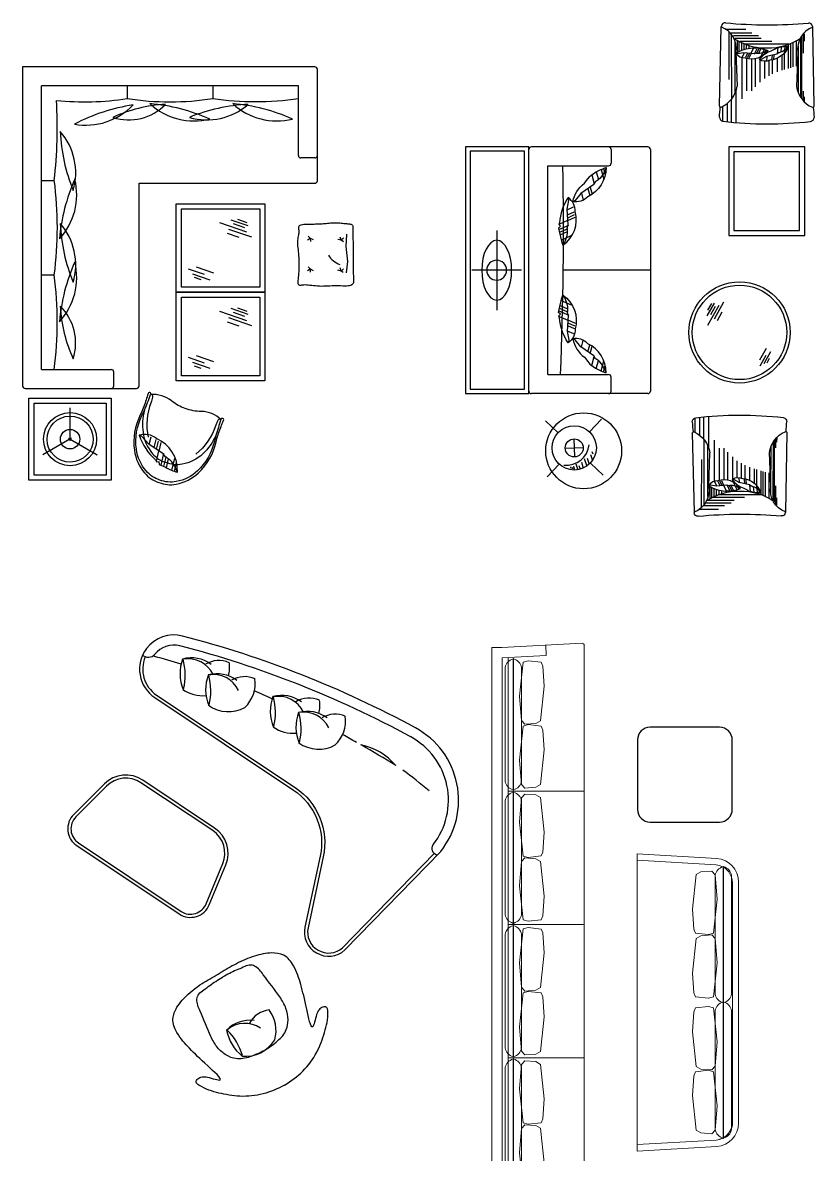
# Model space of a CAD drawing. Header units: millimetres. Extents: x 14385 to 129787, y 107826 to 186798.
# Drawn here: x 31551 to 37808, y 156418 to 165364 of the extents above; entities that cross this region are included whole.
import ezdxf

# ---------------------------------------------------------------- set-up
doc = ezdxf.new("R2010")
doc.units = ezdxf.units.MM
doc.header["$LTSCALE"] = 1000
doc.set_wipeout_variables(frame=1)
doc.linetypes.add('CENTER2', pattern=[28.575, 19.05, -3.175, 3.175, -3.175])
doc.layers.add('FF-FURN', color=51, linetype='Continuous')

# ---------------------------------------------------------------- blocks, each defined once
blk = doc.blocks.new('TAB-650x650')
at = {"color": 59, "linetype": 'ByBlock'}
for p, q in [((337.1, 318), (110.4, 448.9)), ((312.9, 318), (539.6, 448.9)), ((325, 339), (325, 77.2))]:
    blk.add_line(p, q, dxfattribs=at)
at = {"color": 0, "linetype": 'ByBlock'}
for p, q in [((150.1, 426), (113.2, 447.3)), ((499.9, 426), (536.8, 447.3)), ((325, 123), (325, 80.4))]:
    blk.add_line(p, q, dxfattribs=at)
blk.add_lwpolyline([(0, 0), (0, 650), (650, 650), (650, 0)], close=True)
at = {"color": 59, "linetype": 'ByBlock'}
blk.add_lwpolyline([(40, 40), (40, 610), (610, 610), (610, 40)], close=True, dxfattribs=at)
at = {"color": 53, "linetype": 'ByBlock'}
blk.add_ellipse((325, 325), major_axis=(-0.1, 210), ratio=1, start_param=4.711821, end_param=10.995006, dxfattribs=at)
at = {"color": 59, "linetype": 'ByBlock'}
blk.add_ellipse((325, 325), major_axis=(-2.3, 182), ratio=1, start_param=4.699778494000527, end_param=10.98296380118011, dxfattribs=at)
at = {"color": 55, "linetype": 'ByBlock'}
blk.add_ellipse((325, 325), major_axis=(-0.7, 77), ratio=1, start_param=4.702845, end_param=10.98603, dxfattribs=at)
blk = doc.blocks.new('TABLE2')
at = {"layer": 'FF-FURN', "color": 59, "linetype": 'Continuous'}
for p, q in [((-120.5, 101.4), (-58.2, 282.6)), ((-197.5, 173), (-172.2, 246.5)), ((-194.3, 118), (-147.5, 254.2)), ((-171.7, 29.7), (-98.3, 243)), ((-163.5, 136.5), (-132.2, 227.4)), ((-87.7, 90.8), (-56.4, 181.6)), ((179.6, -155.5), (227, -17.7)), ((232.6, -184.3), (280.3, -45.7)), ((193.1, -216.6), (236.2, -91.5)), ((260.6, -170.6), (278.7, -118))]:
    blk.add_line(p, q, dxfattribs=at)
at = {"layer": 'FF-FURN'}
blk.add_lwpolyline([(-320.4, 388.4), (379.6, 388.4), (379.6, -311.6), (-320.4, -311.6)], close=True, dxfattribs=at)
at = {"layer": 'FF-FURN', "color": 59, "linetype": 'Continuous'}
blk.add_lwpolyline([(-280.4, 348.4), (339.6, 348.4), (339.6, -271.6), (-280.4, -271.6)], close=True, dxfattribs=at)
blk = doc.blocks.new('CHAIR-650X650')
blk.add_wipeout([(-293, -12.6), (-293, -15.5), (-293.6, -18.9), (-294.6, -21), (-298.5, -24.7), (-300.4, -25.5), (-304.6, -26), (-307.3, -25.4), (-307.3, -25.4), (-310.8, -23.4), (-313, -20.7), (-314.1, -18.1), (-314.1, -18.1), (-314.4, -13.8), (-313.7, -6.6), (-313.1, 7.9), (-312.4, 22.6), (-312.1, 41.4), (-311.9, 57), (-311.4, 68.5), (-311.1, 85.1), (-312.1, 125.7), (-314.3, 153.3), (-318.1, 190.3), (-319.3, 216.9), (-319, 242.5), (-317.7, 263.9), (-315.7, 284.3), (-313.7, 298.2), (-308.9, 324.6), (-303, 349), (-295.8, 373.3), (-287.2, 397.7), (-274.4, 427.8), (-265.9, 445), (-252.9, 468.1), (-241, 486.1), (-224.9, 507.2), (-202.9, 531.5), (-191.2, 542.6), (-161, 567.3), (-130.3, 587.3), (-111.8, 597), (-85.7, 607.4), (-63.1, 613.9), (-37, 618.4), (-12.3, 620.1), (16.8, 620.2), (44.3, 618.1), (62.3, 615), (85.4, 609), (109.7, 600), (135, 587.3), (158.9, 572.1), (178.4, 557.6), (201, 537.9), (219, 519.4), (234.4, 501.3), (243.4, 489.3), (252.5, 476.1), (263.9, 457.4), (277.2, 431.8), (285.7, 412.9), (298.2, 380.4), (308.4, 346.3), (313.2, 326.5), (317.4, 304.7), (320.4, 284.2), (322.7, 260.3), (323.8, 240.5), (323.9, 213.2), (323.4, 199.7), (321.1, 172.5), (317.2, 132.7), (316.1, 109.3), (315.8, 88.9), (316.1, 68.2), (316.5, 58.8), (316.8, 30.8), (318.3, -5.2), (319.1, -13.8), (318.9, -17.5), (317.3, -21.4), (314.8, -24), (311.4, -25.6), (308.6, -26.1), (304.8, -25.4), (302.7, -24.4), (300.1, -22.1), (298.6, -19.6), (297.7, -15.5), (297.7, -12.5), (291.4, -15.3), (282.4, -18.9), (273.8, -21.9), (263.8, -24.9), (254.8, -27.3), (245.1, -29.3), (234.1, -31.1), (222.1, -32.5), (214.3, -33), (206.1, -33.3), (196.9, -33.2), (182, -32.4), (169.8, -30.9), (154.6, -28.2), (138.7, -24.1), (127.8, -20.6), (117.8, -17.3), (109.3, -14.8), (100.4, -12.3), (86.3, -8.9), (68.3, -5.4), (53.4, -3.1), (35.4, -1.2), (21.2, -0.4), (2.3, 0), (-9.2, -0.1), (-21.3, -0.7), (-33.4, -1.6), (-42.1, -2.6), (-53.8, -4.2), (-61.6, -5.5), (-78.2, -8.9), (-90.8, -12.1), (-96.8, -13.8), (-107.7, -17.1), (-117.7, -20.5), (-125.8, -23.2), (-134, -25.5), (-139.8, -26.9), (-153.8, -29.8), (-164.6, -31.4), (-171.7, -32.2), (-182.2, -33), (-193.4, -33.3), (-201.6, -33.2), (-213.3, -32.6), (-223.7, -31.6), (-230.9, -30.7), (-248.5, -27.4), (-263.8, -23.4), (-276.2, -19.3), (-281, -17.6), (-285.5, -15.8), (-288.6, -14.5), (-291.7, -13.2)])
at = {"color": 0, "linetype": 'Continuous'}
blk.add_lwpolyline([(297.7, -12.5, -0.192758), (129.3, -21.1, 0.085902), (2.3, 0, 0.08954), (-119.3, -21.1, -0.18606), (-293, -12.6, -0.000264), (-293, -15.5, -1.061979), (-314.4, -13.8, 0.041491), (-313.6, 0.8, 0.024434), (-312.2, 51.8, 0.045583), (-315.8, 166.7, -0.150789), (-265.9, 445, -0.143435), (-130.3, 587.3, -0.142303), (2.3, 620, -0.142303), (135, 587.3, -0.143435), (270.6, 445, -0.150789), (320.5, 166.7, 0.045583), (316.9, 51.8, 0.024434), (318.3, 0.8, 0.041491), (319.1, -13.8, -1.061979), (297.7, -15.5)], format="xyb", close=True, dxfattribs=at)
at = {"color": 55, "linetype": 'Continuous'}
for points in [[(2.3, 599.3, 0.142303), (-124.2, 568.1, 0.143435), (-253.6, 432.3, 0.150789), (-301.2, 166.7, -0.019162), (-297.4, 120.7, -0.012092), (-293, -12.6, -1.061979)], [(297.7, -12.5, -0.012078), (302.1, 120.7, -0.019162), (305.9, 166.7, 0.150789), (258.3, 432.3, 0.143435), (128.9, 568.1, 0.142303), (2.3, 599.3, 2.98005)], [(-297.4, 120.7, -0.098813), (-248.9, 289.6, -0.143435), (-121.9, 422.8, -0.142303), (2.3, 453.4, -2.98005)], [(302.1, 120.7, 0.098813), (253.5, 289.6, 0.143435), (126.6, 422.8, 0.142303), (2.3, 453.4, 2.98005)]]:
    blk.add_lwpolyline(points, format="xyb", dxfattribs=at)
at = {"color": 53}
blk.add_lwpolyline([(-84.3, 461.5), (-70, 471.3), (-53.1, 464.2), (-42.5, 485.3), (11.7, 489.3, -0.055778), (112.4, 495.3, -0.322884), (-133, 300.3, -0.26527), (-269, 320.8, -0.13021)], format="xyb", close=True, dxfattribs=at)
at = {"color": 59}
for points in [[(112.4, 495.3, -0.169686), (-8.9, 412.3), (-17.7, 412.4), (-41.3, 394.7), (-176, 361), (-246, 322.3), (-269, 320.8)], [(-283.1, -16.8, 0.173618), (-272.4, 3.2, 0.0594), (-269, 43.9, -0.149572), (-197.4, 311.7, 1.755029)], [(287.8, -16.8, -0.173618), (277.1, 3.2, -0.0594), (273.7, 43.9, 0.149572), (202, 311.7, -1.755029)]]:
    blk.add_lwpolyline(points, format="xyb", dxfattribs=at)
for points in [[(-73.8, 467.1), (-82.2, 384.4)], [(-28, 486.4), (-37.7, 392)], [(-4.7, 488.1), (-12.5, 412.3)], [(18.7, 490.4), (11.3, 418.8)], [(65.5, 495.3), (55.6, 399.3)], [(88.7, 495.9), (81.5, 425.6)], [(-171.3, 362.2), (-177.6, 301.3)], [(-126.4, 373.4), (-133, 308.9)], [(-102.7, 379.3), (-109.4, 313.8)], [(-78.9, 385.3), (-86, 316.5)]]:
    blk.add_lwpolyline(points, dxfattribs=at)
blk = doc.blocks.new('22')
for p, q in [((-920, 920), (-920, -1602.2)), ((1388.8, 920), (-920, 920)), ((1408.8, 20), (1408.8, 900)), ((0, -1602.2), (0, 0)), ((0, 0), (1388.8, 0)), ((-900, -1622.2), (-20, -1622.2))]:
    blk.add_line(p, q)
at = {"color": 55}
for p, q in [((-770, -1472.2), (-770, 770)), ((1258.8, 770), (-770, 770)), ((-93.7, 770), (-93.7, 670)), ((582.5, 770), (582.5, 670)), ((1258.8, 220), (1258.8, 770)), ((1388.8, 200), (1278.8, 200)), ((-770, 22.6), (-670, 22.6)), ((-770, -724.8), (-670, -724.8)), ((-770, -1472.2), (-220, -1472.2)), ((-200, -1602.2), (-200, -1492.2))]:
    blk.add_line(p, q, dxfattribs=at)
at = {"color": 59}
for points in [[(558.4, 507.5, 0.083637), (86, 629.1, 0.251952)], [(1212.7, 507.5, 0.083637), (740.3, 629.1, 0.251952)], [(-46.7, 619.1, 0.083637), (-510.3, 467.4, 0.251952)], [(208.5, 623.2, 0.095562), (-206, 521, 0.287875)], [(862.8, 623.2, 0.085778), (398.3, 521, 0.258401)], [(-623.2, 408.3, 0.085778), (-521, -56.2, 0.258401)], [(-507.5, 31.8, 0.083637), (-629.1, -440.6, 0.251952)], [(-623.2, -318.1, 0.085778), (-521, -782.7, 0.258401)], [(-507.5, -622.5, 0.083637), (-629.1, -1094.9, 0.251952)], [(-623.2, -972.4, 0.095562), (-521, -1387, 0.287875)]]:
    blk.add_lwpolyline(points, format="xyb", close=True, dxfattribs=at)
for centre, start, end in [((1388.8, 900), 0, 90), ((1388.8, 20), 269.9998, 0), ((-900, -1602.2), 180, 270), ((-20, -1602.2), 270, 0)]:
    blk.add_arc(centre, 20, start, end)
at = {"color": 55}
for centre, radius, start, end in [((-4236.9, 437.7), 3591, 353.36186, 3.4645), ((-431.9, 2811.8), 2168.4, 264.16034, 278.97124), ((244.4, 2811.8), 2168.4, 261.02876, 278.97124), ((920.7, 2992.3), 2346.8, 261.71587, 278.28413), ((1278.8, 220), 20, 180, 270), ((1388.8, 220), 20, 270, 0), ((-3551.9, -351.1), 2906.1, 352.61178, 7.38822), ((-3567.3, -1098.5), 2921.3, 352.65051, 7.34949), ((-220, -1492.2), 20, 0, 90), ((-220, -1602.2), 20, 270, 0)]:
    blk.add_arc(centre, radius, start, end, dxfattribs=at)
blk = doc.blocks.new('Stool-500x450')
at = {"layer": 'FF-FURN'}
blk.add_lwpolyline([(-399.7, 2.7), (-385.6, 2.8), (-370.2, 3.2), (-353.9, 3.8), (-336.8, 4.5), (-319.2, 5.2), (-301.3, 5.8), (-283.4, 6.3), (-265.6, 6.5), (-248.2, 6.5), (-231.2, 6.3), (-214.7, 5.9), (-198.6, 5.4), (-183.1, 4.9), (-168.1, 4.5), (-153.6, 4.2), (-139.8, 4.1), (-126.6, 4.2), (-113.9, 4.5), (-101.8, 5), (-90.2, 5.7), (-79.1, 6.3), (-68.4, 7), (-58.2, 7.7), (-48.3, 8.3), (-38.7, 8.7), (-29.6, 8.7), (-21.1, 8.1), (-13.2, 6.6), (-6.1, 4), (0, 0), (5.1, -5.7), (9, -13.2), (11.7, -22.8), (13.3, -34.3), (14.1, -47.4), (14.3, -61.9), (14, -77.4), (13.5, -93.7), (13.1, -110.5), (12.9, -127.6), (13.1, -144.7), (13.6, -161.8), (14.4, -178.7), (15.1, -195.6), (15.8, -212.4), (16.3, -229), (16.4, -245.3), (16, -261.5), (15.1, -277.4), (13.7, -292.9), (12, -308), (10.2, -322.5), (8.5, -336.4), (7.1, -349.6), (6.1, -362), (5.7, -373.5), (6.1, -384), (6.9, -393.4), (7.8, -401.9), (8.5, -409.3), (8.6, -415.5), (7.9, -420.7), (5.9, -424.7), (2.3, -427.5), (-3.1, -429.2), (-10.3, -429.8), (-19.2, -429.7), (-29.7, -428.9), (-41.6, -427.6), (-54.9, -426.1), (-69.4, -424.6), (-85.1, -423.2), (-101.7, -422.1), (-119.1, -421.3), (-137.1, -420.8), (-155.4, -420.6), (-173.8, -420.8), (-192, -421.3), (-209.8, -422.1), (-227.1, -423.2), (-243.5, -424.6), (-259.1, -426.2), (-273.9, -427.9), (-288, -429.5), (-301.4, -430.9), (-314.2, -431.9), (-326.5, -432.5), (-338.2, -432.4), (-349.4, -431.7), (-360.1, -430.4), (-370.4, -428.8), (-380.2, -427), (-389.7, -425.3), (-398.9, -423.8), (-407.7, -422.8), (-416.2, -422.4), (-424.4, -422.8), (-432.3, -423.5), (-439.7, -424.3), (-446.6, -424.7), (-452.9, -424.2), (-458.5, -422.4), (-463.4, -419), (-467.4, -413.5), (-470.5, -405.6), (-472.8, -395.7), (-474.4, -384), (-475.4, -371.2), (-476, -357.6), (-476.3, -343.6), (-476.4, -329.8), (-476.4, -316.4), (-476.4, -303.9), (-476.5, -292.1), (-476.6, -281), (-476.9, -270.4), (-477.3, -260), (-477.8, -249.8), (-478.4, -239.6), (-479.3, -229.3), (-480.3, -218.6), (-481.4, -207.6), (-482.5, -196.4), (-483.6, -185), (-484.6, -173.3), (-485.4, -161.5), (-486, -149.6), (-486.2, -137.5), (-486, -125.4), (-485.4, -113.4), (-484.7, -101.4), (-483.7, -89.8), (-482.6, -78.5), (-481.5, -67.6), (-480.4, -57.3), (-479.5, -47.7), (-478.8, -38.9), (-478.1, -30.8), (-477.3, -23.6), (-476.3, -17.2), (-474.9, -11.6), (-472.9, -6.9), (-470.3, -3.1), (-466.9, -0.3), (-462.5, 1.7), (-457.1, 2.9), (-450.6, 3.5), (-442.9, 3.6), (-434, 3.4), (-423.9, 3.1), (-412.5, 2.8)], close=True, dxfattribs=at)
at = {"layer": 'FF-FURN', "color": 59, "linetype": 'Continuous'}
for points in [[(-89.9, -46.5), (-179.7, -35.9), (-298.9, -51.1), (-395.6, -44)], [(-335.2, -72), (-348.1, -89.3), (-373.4, -96.4), (-373.4, -96.4)], [(-365.3, -71.4), (-348.1, -89.3), (-355, -115.6)], [(-91.8, -72.7), (-104.7, -90), (-130, -97.1), (-130, -97.1)], [(-121.9, -72.1), (-104.7, -90), (-111.5, -116.3)], [(-380.9, -349.5), (-364.8, -335.1), (-338.7, -333.2), (-338.7, -333.2)], [(-351.5, -356.1), (-364.8, -335.1), (-352.9, -310.7)], [(-137.5, -350.2), (-121.4, -335.8), (-95.2, -333.9), (-95.2, -333.9)], [(-108.1, -356.8), (-121.4, -335.8), (-109.4, -311.4)]]:
    blk.add_lwpolyline(points, dxfattribs=at)
blk.add_arc((-323, -40.8), 176.1, 301.6872, 340.53745, dxfattribs=at)
blk = doc.blocks.new('A$C290C591A')
for p, q in [((-960, -955), (-960, 955)), ((-20, 975), (-940, 975)), ((-310, 955), (-310, 845)), ((0, 955), (0, -955)), ((-810, -825), (-810, 825)), ((-810, 825), (-330, 825)), ((-810, -825), (-330, -825)), ((-310, -955), (-310, -845)), ((-20, -975), (-940, -975))]:
    blk.add_line(p, q)
at = {"color": 8}
blk.add_line((0, 0), (-689, 0), dxfattribs=at)
at = {"color": 1}
for points in [[(-521.6, 687.4), (-493.5, 722.8), (-479.1, 741.7), (-470.5, 748.4), (-433, 774.2, -0.055778), (-350.4, 812, -0.294862), (-495.3, 581.2, -0.259041), (-613.9, 541.7, -0.181271)], [(-718.3, 375.7), (-722.6, 360.7), (-711.7, 348.3), (-726.7, 333.3), (-714.7, 285.8, 0.055778), (-691.2, 198.2, 0.322884), (-594.6, 463.2, 0.26527), (-650.8, 573.5, 0.13021)], [(-718.3, -375.7), (-722.6, -360.7), (-711.7, -348.3), (-726.7, -333.3), (-714.7, -285.8, -0.055778), (-691.2, -198.2, -0.322884), (-594.6, -463.2, -0.26527), (-650.8, -573.5, -0.13021)], [(-521.6, -687.4), (-493.5, -722.8), (-479.1, -741.7), (-470.5, -748.4), (-433, -774.2, 0.055778), (-350.4, -812, 0.294862), (-495.3, -581.2, 0.259041), (-613.9, -541.7, 0.181271)]]:
    blk.add_lwpolyline(points, format="xyb", close=True, dxfattribs=at)
for centre, start, end in [((-940, 955), 90, 180), ((-330, 955), 0, 90), ((-20, 955), 0, 90), ((-330, 845), 270, 0), ((-330, -845), 0, 90), ((-940, -955), 180, 270), ((-330, -955), 270, 0), ((-20, -955), 270, 0)]:
    blk.add_arc(centre, 20, start, end)
at = {"color": 8}
blk.add_arc((-27848.2, 303.3), 27161.6, 357.61915, 1.10047, dxfattribs=at)
at = {"layer": 'FF-FURN', "color": 250}
for points in [[(-350.4, 812, -0.169686), (-425.2, 702.9), (-432.7, 700.1), (-446.7, 677.6), (-548.8, 605.6), (-595, 550.4), (-613.9, 541.7)], [(-691.2, 198.2, 0.169686), (-654.8, 325.3), (-657.4, 332.9), (-649, 358), (-658.6, 482.6), (-645.5, 553.4), (-650.8, 573.5)], [(-691.2, -198.2, -0.169686), (-654.8, -325.3), (-657.4, -332.9), (-649, -358), (-658.6, -482.6), (-645.5, -553.4), (-650.8, -573.5)], [(-350.4, -812, 0.169686), (-425.2, -702.9), (-432.7, -700.1), (-446.7, -677.6), (-548.8, -605.6), (-595, -550.4), (-613.9, -541.7)]]:
    blk.add_lwpolyline(points, format="xyb", dxfattribs=at)
for points in [[(-463.8, 753), (-444.2, 681.6)], [(-427.5, 777.5), (-410.8, 716.3)], [(-389.8, 796.7), (-367.9, 716.7)], [(-370.5, 804.8), (-356.5, 753.6)], [(-493.3, 644.8), (-478.3, 590)], [(-475.3, 657.5), (-459.9, 601.4)], [(-545.3, 608.1), (-530.8, 555)], [(-658.3, 478.3), (-608.1, 500.9)], [(-655.1, 436.8), (-601.9, 460.8)], [(-720.1, 365.1), (-651.9, 395.9)], [(-653.4, 414.8), (-599.4, 439.2)], [(-651.7, 392.9), (-595, 418.4)], [(-723.5, 320.6), (-645.7, 355.7)], [(-718.4, 300.2), (-655.9, 328.4)], [(-713.7, 279.6), (-654.6, 306.2)], [(-704.5, 238.2), (-625.4, 274)], [(-704.5, -238.2), (-625.4, -274)], [(-723.5, -320.6), (-645.7, -355.7)], [(-718.4, -300.2), (-655.9, -328.4)], [(-713.7, -279.6), (-654.6, -306.2)], [(-720.1, -365.1), (-651.9, -395.9)], [(-655.1, -436.8), (-601.9, -460.8)], [(-653.4, -414.8), (-599.4, -439.2)], [(-651.7, -392.9), (-595, -418.4)], [(-658.3, -478.3), (-608.1, -500.9)], [(-545.3, -608.1), (-530.8, -555)], [(-493.3, -644.8), (-478.3, -590)], [(-475.3, -657.5), (-459.9, -601.4)], [(-463.8, -753), (-444.2, -681.6)], [(-427.5, -777.5), (-410.8, -716.3)], [(-389.8, -796.7), (-367.9, -716.7)], [(-370.5, -804.8), (-356.5, -753.7)]]:
    blk.add_lwpolyline(points, dxfattribs=at)
blk = doc.blocks.new('Sofa-750x800')
blk.add_wipeout([(-327.6, 15.2), (-186.5, 4.9), (0, 0), (98.1, 1.4), (238.1, 8), (309.5, 13.6), (327.6, 15.2), (338.1, 14.3), (349.3, 8.5), (355.2, 2.1), (358.2, -3.7), (360.1, -11.5), (361.3, -36.5), (362.3, -84.5), (363.3, -132.3), (364.6, -192.1), (366.1, -267.4), (368, -356.6), (370.5, -474.6), (374, -641.1), (373.6, -644.6), (371.1, -648.9), (367.5, -651.1), (374.1, -730.2), (373.5, -735.3), (369.2, -746.2), (364, -752.9), (357.3, -758.1), (352.7, -760.4), (347.4, -762.2), (343.8, -762.7), (300.5, -767.5), (236.8, -773.3), (155.6, -778.7), (88.7, -781.4), (16.7, -782.7), (-73.3, -781.9), (-151, -778.9), (-237, -773.3), (-297, -767.8), (-335.4, -763.7), (-346, -762.5), (-353.4, -760.2), (-359.1, -757), (-365.6, -751.2), (-369.8, -745.2), (-372.3, -739.4), (-374.1, -730.2), (-371.6, -701.7), (-367.5, -651.1), (-369.8, -650), (-372.1, -647.7), (-374, -642.5), (-373.9, -638.5), (-370.5, -474.9), (-367.4, -329.1), (-364.9, -205.6), (-362.5, -92.2), (-361.2, -32.3), (-360.9, -17.2), (-360.1, -11.5), (-358.7, -5), (-356, 0.8), (-351.5, 6.6), (-346.1, 10.8), (-340.1, 13.7), (-335.3, 14.9), (-331.1, 15.3)])
for p, q in [((-374, -641.1), (-360.9, -17.2)), ((374, -641.1), (360.9, -17.2))]:
    blk.add_line(p, q)
at = {"color": 250}
blk.add_line((-245, -217.2), (-235.6, -485.5), dxfattribs=at)
at = {"color": 53}
blk.add_line((245, -217.2), (235.6, -485.5), dxfattribs=at)
at = {"color": 250}
for points in [[(-168, -36), (-319.9, -36.6)], [(-301.2, -54), (-299.9, -431.6)], [(-120.6, -65.2), (-288.3, -65.8)], [(-282, -74.8), (-279.9, -589.6)], [(-67.6, -86.3), (-263.5, -87)], [(285.5, -80.5), (286, -222.2)], [(293.6, -70.9), (293.8, -128.2)], [(-45, -108.1), (-253.6, -108.9)], [(-234.9, -123.7), (-234.6, -219.7)], [(-221.4, -131.1), (-221.1, -212.3)], [(38.3, -130.7), (-211.3, -131.6)], [(-202.2, -140.6), (-202, -203.5)], [(-183, -148.9), (-182.8, -196.3)], [(173.4, -152.7), (-170.1, -153.9)], [(-163.8, -156.2), (-163.7, -190.7)], [(-142, -163.2), (-141.9, -186.2)], [(113.3, -172.9), (109, -214.9)], [(141.4, -170), (135.8, -225)], [(155.3, -169.6), (151.7, -204.8)], [(168.3, -154.6), (169, -343.3)], [(184.9, -148.2), (185.5, -337.9)], [(204, -139.7), (204.7, -332.3)], [(231.7, -125.6), (232.4, -325.4)], [(247, -167.4), (248.5, -535.3)], [(265, -112.6), (266.9, -571.4)], [(273.4, -97.7), (275.4, -583.7)], [(-198.9, -260.9), (-197.5, -584.5)], [(-181.2, -221.9), (-196.8, -255.1)], [(-153.6, -224.5), (-170.1, -259.7)], [(-160.5, -267.5), (-159.4, -523.1)], [(-138.9, -225.8), (-155.7, -261.6)], [(-124.3, -227.2), (-141.9, -264.7)], [(-105.2, -181.9), (-126.3, -227)], [(-75.4, -180), (-99.6, -231.5)], [(-93.3, -267.9), (-92.5, -490.7)], [(-61.9, -183.7), (-81.3, -225)], [(-48.2, -187), (-66.5, -226.1)], [(-55, -254.8), (-54.9, -268.3)], [(-20.7, -193.5), (-45.3, -245.9)], [(-7.5, -197.7), (-25.5, -236.1)], [(-0.7, -249.9), (-4.4, -286.4)], [(40.5, -239.6), (36.7, -277.3)], [(54.8, -236), (50.8, -274.6)], [(84.9, -179.4), (79.9, -228.5)], [(81.1, -264.4), (81.4, -370.2)], [(116.7, -240.8), (117.2, -357.6)], [(135.9, -225), (136.3, -352.1)], [(-122.1, -271.2), (-121.2, -523.1)], [(-54.9, -277.2), (-54.2, -453.1)], [(-19.1, -287.4), (-18.6, -422.8)], [(13.9, -282.8), (14.3, -402.2)], [(42.7, -276.3), (43.1, -387)], [(-244.2, -523.6), (-243.3, -774.4)], [(287.1, -523.6), (287.6, -598.6)], [(-312.9, -622.5), (-312.4, -766.8)], [(-282.3, -592.5), (-281.7, -770.4)], [(295.5, -567.5), (295.7, -607.1)], [(-351.2, -646.9), (-350.8, -761.8)]]:
    blk.add_lwpolyline(points, dxfattribs=at)
at = {"color": 53}
blk.add_lwpolyline([(-253.3, -141.2), (-251.7, -543)], dxfattribs=at)
at = {"color": 55}
for points in [[(-112.2, -182.9), (-102.2, -180.2), (-94, -187.6), (-83.8, -177.7), (-52.4, -186.2, -0.055778), (5.8, -202.8, -0.322884), (-171.8, -264.5, -0.26527), (-244.7, -225.9, -0.13021)], [(33.2, -206.3), (59.2, -191), (72.7, -182.7), (79.6, -180.6), (109.2, -173.6, -0.055778), (169.6, -170, -0.294862), (23.9, -278.6, -0.259041), (-59.3, -274.7, -0.181271)]]:
    blk.add_lwpolyline(points, format="xyb", close=True, dxfattribs=at)
for points in [[(169.6, -170, -0.169686), (96.8, -219.8), (91.5, -219.8), (77.4, -230.4), (-3.4, -250.6), (-45.4, -273.8), (-59.3, -274.7)], [(5.8, -202.8, -0.169686), (-79.3, -225.8), (-84.3, -223.9), (-101.1, -229.3), (-184.1, -221.7), (-231.4, -229.7), (-244.7, -225.9)]]:
    blk.add_lwpolyline(points, format="xyb", dxfattribs=at)
for centre, radius, start, end in [((-330.3, -14.6), 30, 84.89735, 174.01523), ((0, 3530.3), 3530.3, 264.67554, 275.32446), ((330.3, -14.6), 30, 5.98477, 95.10265), ((-441.6, -3), 81.9, 350.02337, 354.01523), ((441.6, -3), 81.9, 185.98477, 189.97663), ((-6328.3, -196.8), 5978.1, 354.88089, 355.64125), ((-364, -641.8), 10, 175.9299, 293.61002), ((364, -641.8), 10, 246.38998, 4.0701), ((6328.3, -196.8), 5978.1, 184.35875, 185.11911), ((-339.4, -728.4), 34.7, 183.0045, 259.13152), ((0, 2177.9), 2960.7, 263.28736, 276.71081), ((339.4, -728.4), 34.7, 280.86848, 356.9955)]:
    blk.add_arc(centre, radius, start, end)
at = {"color": 53}
for centre, radius, start, end in [((-425, -187.9), 182.3, 350.75314, 69.43046), ((425, -187.9), 182.3, 110.56954, 189.24686), ((-17.7, 258.2), 439.4, 236.31985, 272.30342), ((17.7, 258.2), 439.4, 267.69658, 305.35458), ((-444.4, -458), 210.6, 293.61002, 352.48135), ((444.4, -458), 210.6, 187.51865, 246.38998)]:
    blk.add_arc(centre, radius, start, end, dxfattribs=at)
blk = doc.blocks.new('artifact-1')
at = {"color": 136}
for p, q in [((0, 125), (0, -125)), ((200, 0), (-200, 0))]:
    blk.add_line(p, q, dxfattribs=at)
blk.add_circle((0, 0), 50)
blk.add_ellipse((0, 0), major_axis=(-150, 0), ratio=0.5)
blk = doc.blocks.new('A$C7A234DFE')
at = {"color": 8, "linetype": 'CENTER2'}
for p, q in [((-123.7, 123.7), (-221.2, 221.2)), ((123.7, 123.7), (221.2, 221.2)), ((-123.7, -123.7), (-221.2, -221.2)), ((123.7, -123.7), (221.2, -221.2))]:
    blk.add_line(p, q, dxfattribs=at)
at = {"color": 8}
for p, q in [((0, 71.1), (0, -71.1)), ((-71.1, 0), (71.1, 0)), ((77, -85.6), (94.1, -147.6)), ((100.7, -83.9), (114.1, -132.7)), ((127.1, -54.6), (140.7, -104)), ((139.2, -31.1), (144.6, -50.9)), ((-34.9, -149.4), (-31.2, -162.8)), ((-20.5, -151.7), (-16.7, -165.3)), ((-10.9, -143.1), (-2.1, -175)), ((9.4, -126.2), (22.5, -173.6)), ((33.1, -139.6), (41.4, -170)), ((53.4, -114.3), (66.5, -161.9))]:
    blk.add_line(p, q, dxfattribs=at)
for radius in [175, 71.1]:
    blk.add_circle((0, 0), radius)
blk.add_arc((-62.5, 46.8), 182.6, 262.56983, 352.19729, dxfattribs=at)
blk = doc.blocks.new('餐桌')
at = {"color": 8, "linetype": 'Continuous'}
for p, q in [((28732.7, 43804.1), (28789, 43904.5)), ((28737.8, 43731.4), (28826.1, 43888.7)), ((28738, 43847.8), (28768.5, 43902)), ((28759.6, 43814.2), (28797.2, 43881.3)), ((28788.4, 43780.5), (28863.4, 43914.2)), ((28812.7, 43767.4), (28850.3, 43834.4)), ((29148.9, 43455.2), (29201.2, 43548.4)), ((29150.7, 43409.4), (29198.1, 43494)), ((29183.4, 43427.5), (29236, 43521.3)), ((29205.4, 43433.7), (29225.4, 43469.3))]:
    blk.add_line(p, q, dxfattribs=at)
blk.add_circle((28987.4, 43672.9), 400)
blk.add_circle((28987.4, 43672.9), 373.3, dxfattribs=at)
blk = doc.blocks.new('A$C406A6C40')
blk.add_line((-1160.5, 1119.8), (-1161.5, 1118.6))
for points in [[(-1161.5, 1118.6, 0.431425), (-1095.9, 731.2), (0, 0, -0.307725), (211.3, -521), (90.7, -1082, 0.726334), (405.7, -1263.6), (1164, -484.1, 0.466149), (965.2, 491.5, 0.060825), (-877.1, 1218.4, 0.300487), (-1160.5, 1119.8)], [(1134.1, -514.9, -0.481177), (1104.1, -430.9, 0.463803), (927, 421.2, 0.060818), (-897, 1140.9, 0.30021), (-1096.9, 1071.3, -0.455512), (-1191.5, 1068.2)], [(-1170.7, 1053.5, 0.36282), (-1082, 752), (13.9, 20.8, -0.307725), (235.7, -526.2), (115.2, -1087.2, 0.724423), (388.4, -1245.6), (1112.3, -501.4)]]:
    blk.add_lwpolyline(points, format="xyb")
at = {"color": 8}
for centre, radius, start, end in [((-2803.4, -5150.7), 6437.8, 72.68564, 74.63428), ((-2803.4, -5150.7), 6437.8, 65.83714, 67.20308), ((-2803.4, -5150.7), 6437.8, 59.15347, 60.27658), ((432.8, -124.1), 492.4, 40.26289, 78.21625), ((-2618.1, -5243.3), 6427.1, 57.78061, 60.63114), ((-1817, -3449), 4494.8, 50.01174, 53.39485)]:
    blk.add_arc(centre, radius, start, end, dxfattribs=at)
for centre, radius, start, end in [((-558.9, 921.1), 337.6, 159.98461, 201.85462), ((-806.8, 786.3), 259.8, 53.03584, 105.47432), ((-831.3, 821.4), 216.9, 25.06844, 100.86458), ((-1327.3, 908.9), 472, 346.60985, 15.42758), ((-589.3, 822.3), 202.5, 66.30419, 121.19101), ((-770.5, 971.8), 266.3, 345.10915, 7.52585), ((-356.4, 794.9), 337.6, 159.98461, 201.85462), ((-604.3, 660.1), 259.8, 53.03584, 105.47432), ((-630.6, 696.5), 216.9, 25.06844, 100.86458), ((-1124.8, 782.7), 472, 346.60985, 15.42758), ((-385, 694.9), 202.5, 66.30419, 121.19101), ((-568, 845.6), 266.3, 313.98134, 7.52585), ((-716.7, 1017.4), 271, 234.51852, 275.51961), ((154.6, 624.3), 337.6, 159.98461, 201.85462), ((-93.2, 489.5), 259.8, 53.03584, 105.47432), ((-117.8, 524.6), 216.9, 25.06844, 100.86458), ((-613.7, 612.1), 472, 346.60985, 15.42758), ((124.3, 525.6), 202.5, 66.30419, 121.19101), ((-514.2, 891.2), 271, 234.51852, 298.93769), ((-57, 675), 266.3, 345.10915, 7.52585), ((357.2, 498.2), 337.6, 159.98461, 201.85462), ((109.3, 363.3), 259.8, 53.03584, 105.47432), ((83, 399.7), 216.9, 25.06844, 100.86458), ((-411.2, 485.9), 472, 346.60985, 15.42758), ((328.6, 398.1), 202.5, 66.30419, 121.19101), ((145.6, 548.9), 266.3, 313.98134, 7.52585), ((-3.1, 720.6), 271, 234.51852, 275.51961), ((199.4, 594.4), 271, 234.51852, 298.93769)]:
    blk.add_arc(centre, radius, start, end)
at = {"layer": 'FF-FURN'}
blk.add_lwpolyline([(-1161.5, 1118.6, 0.431425), (-1095.9, 731.2), (0, 0, -0.307725), (211.3, -521), (90.7, -1082, 0.726334), (405.7, -1263.6), (1164, -484.1, 0.466149), (965.2, 491.5, 0.060825), (-877.1, 1218.4, 0.300487), (-1160.5, 1119.8)], format="xyb", dxfattribs=at)
blk = doc.blocks.new('A$C68DA40AB')
at = {"color": 53}
for centre, radius, start, end in [((89.2, -56.5), 202.5, 96.22755, 151.11438), ((-144.6, -17.2), 266.3, 343.9047, 37.44922), ((-83.5, -196.1), 259.8, 82.95921, 135.39769), ((-124.4, -177.7), 216.9, 54.99181, 130.78794), ((64.1, 44.4), 337.6, 189.90797, 231.77799), ((-595.7, -349.5), 472, 16.53322, 45.35094), ((-120.7, 49.1), 271, 264.44189, 328.86105)]:
    blk.add_arc(centre, radius, start, end, dxfattribs=at)
for points, knots in [([(189.3, -449.7), (241, -416.6), (341.1, -344.8), (448, -198.2), (509.2, -30.5), (535.8, 80.2), (528.2, 171.2), (487.4, 170.6), (457.5, 147), (435.2, 94), (406.9, -58.7), (355.4, 203.4), (323.7, 324.6), (276.4, 484.8), (194, 586.1), (72.4, 602.1), (-54.7, 572.8), (-190.8, 514.9), (-276.5, 461.3), (-319.9, 438.4)], [5.65396, 5.65396, 5.65396, 5.65396, 141.724358, 277.954569, 402.825268, 528.431622, 552.045716, 573.751677, 601.480827, 633.32874, 709.222169, 818.204418, 966.871261, 1084.329497, 1168.742778, 1239.964454, 1342.026357, 1457.544961, 1566.541498, 1566.541498, 1566.541498, 1566.541498]), ([(31.7, -174.9), (67, -151.4), (133, -107.2), (207.6, -24.7), (220.8, 71.6), (204.5, 162.8), (132.3, 282.4), (45, 386.7), (-26.6, 489.6), (-93.4, 505.5), (-140.1, 479.4), (-192.5, 460.5), (-246.4, 433.3), (-282, 414.4), (-300.5, 404.6)], [0.48085, 0.48085, 0.48085, 0.48085, 95.077258, 177.969679, 236.247801, 304.191277, 380.309086, 541.899859, 614.056748, 645.579862, 683.695229, 728.026387, 770.643301, 817.366627, 817.366627, 817.366627, 817.366627]), ([(189.3, -449.7), (134.6, -477.6), (22.1, -527.7), (-158.4, -545.9), (-334, -514), (-443, -481.1), (-517.7, -428.6), (-496.6, -393.6), (-461.2, -379.7), (-404.1, -387.2), (-258.1, -440), (-458.2, -263.1), (-546.8, -174.6), (-661.2, -52.8), (-706.9, 69.5), (-659.4, 182.5), (-569.8, 277.4), (-451.2, 365.6), (-361.6, 412.5), (-319.9, 438.4)], [5.65396, 5.65396, 5.65396, 5.65396, 141.724358, 277.954569, 402.825268, 528.431622, 552.045716, 573.751677, 601.480827, 633.32874, 709.222169, 818.204418, 966.871261, 1084.329497, 1168.742778, 1239.964454, 1342.026357, 1457.544961, 1566.541498, 1566.541498, 1566.541498, 1566.541498]), ([(31.7, -174.9), (-6.4, -193.4), (-77.9, -228.1), (-186.8, -250.8), (-276.5, -213.5), (-346.9, -153.5), (-413.7, -30.7), (-459.6, 97.4), (-512.3, 211.2), (-492.3, 276.8), (-446.1, 303.9), (-403.3, 339.6), (-352.6, 372.4), (-318.4, 393.6), (-300.5, 404.6)], [0.48085, 0.48085, 0.48085, 0.48085, 95.077258, 177.969679, 236.247801, 304.191277, 380.309086, 541.899859, 614.056748, 645.579862, 683.695229, 728.026387, 770.643301, 817.366627, 817.366627, 817.366627, 817.366627])]:
    blk.add_open_spline(points, degree=3, knots=knots)
blk = doc.blocks.new('\\M+1834F\\M+1838B\\M+1815B\\M+18376-164')
at = {"color": 55, "linetype": 'Continuous', "lineweight": 5}
for p, q in [((-1658.7, 3353.4), (-1662.9, 3433.3)), ((-1658.7, 3353.4), (-2008.1, 3334.9)), ((-2008.1, 3334.9), (-2008.1, -1937.6)), ((-1958.9, 3337.5), (-1958.9, -1940)), ((-1958.9, 2280.5), (-1358.7, 2280.5)), ((-1958.9, 1226), (-1358.7, 1226)), ((-1958.9, 171.5), (-1358.7, 171.5)), ((-1958.9, -883), (-1358.7, -883)), ((-1658.7, -1955.9), (-2008.1, -1937.4)), ((-1658.7, -1955.9), (-1662.9, -2035.8))]:
    blk.add_line(p, q, dxfattribs=at)
at = {"linetype": 'Continuous', "lineweight": 5, "flags": 128}
blk.add_lwpolyline([(-2088.1, -2017.4), (-2008.7, -2017.4), (-1374.4, -2051.2, 0.429803), (-1358.7, -2036.2), (-1358.7, 3433.7, 0.429803), (-1374.4, 3448.7), (-2008.7, 3414.9), (-2088.1, 3414.9)], format="xyb", close=True, dxfattribs=at)
at = {"color": 55, "linetype": 'Continuous', "lineweight": 5, "flags": 128}
for points in [[(-1983.2, 3246.2, -0.300754), (-1933.8, 3320.8), (-1920.1, 3326.6), (-1920.1, 2289), (-1933.8, 2294.8, -0.300754), (-1983.2, 2369.4)], [(-1919.1, 3327.8, 0.414214), (-1920.1, 3326.8), (-1920.1, 2288.8, 0.414214), (-1919.1, 2287.8), (-1918.2, 2287.8, 0.414214), (-1917.2, 2288.8), (-1917.2, 3326.8, 0.414214), (-1918.2, 3327.8)], [(-1854.2, 3246.2, 0.300754), (-1903.5, 3320.8), (-1917.2, 3326.6), (-1917.2, 2289), (-1903.5, 2294.8, 0.300754), (-1854.2, 2369.4)], [(-1983.2, 1314.9, 0.300754), (-1933.8, 1240.3), (-1920.1, 1234.5), (-1920.1, 2272.1), (-1933.8, 2266.3, 0.300754), (-1983.2, 2191.7)], [(-1919.1, 1233.3, -0.414214), (-1920.1, 1234.3), (-1920.1, 2272.3, -0.414214), (-1919.1, 2273.3), (-1918.2, 2273.3, -0.414214), (-1917.2, 2272.3), (-1917.2, 1234.3, -0.414214), (-1918.2, 1233.3)], [(-1854.2, 1314.9, -0.300754), (-1903.5, 1240.3), (-1917.2, 1234.5), (-1917.2, 2272.1), (-1903.5, 2266.3, -0.300754), (-1854.2, 2191.7)], [(-1983.2, 1137.1, -0.300754), (-1933.8, 1211.8), (-1920.1, 1217.6), (-1920.1, 179.9), (-1933.8, 185.8, -0.300754), (-1983.2, 260.4)], [(-1919.1, 1218.8, 0.414214), (-1920.1, 1217.8), (-1920.1, 179.8, 0.414214), (-1919.1, 178.8), (-1918.2, 178.8, 0.414214), (-1917.2, 179.8), (-1917.2, 1217.8, 0.414214), (-1918.2, 1218.8)], [(-1854.2, 1137.1, 0.300754), (-1903.5, 1211.8), (-1917.2, 1217.6), (-1917.2, 179.9), (-1903.5, 185.8, 0.300754), (-1854.2, 260.4)], [(-1983.2, -794.1, 0.300754), (-1933.8, -868.8), (-1920.1, -874.6), (-1920.1, 163.1), (-1933.8, 157.2, 0.300754), (-1983.2, 82.6)], [(-1919.1, -875.8, -0.414214), (-1920.1, -874.8), (-1920.1, 163.2, -0.414214), (-1919.1, 164.2), (-1918.2, 164.2, -0.414214), (-1917.2, 163.2), (-1917.2, -874.8, -0.414214), (-1918.2, -875.8)], [(-1854.2, -794.1, -0.300754), (-1903.5, -868.8), (-1917.2, -874.6), (-1917.2, 163.1), (-1903.5, 157.2, -0.300754), (-1854.2, 82.6)], [(-1983.2, -971.9, -0.300754), (-1933.8, -897.3), (-1920.1, -891.4), (-1920.1, -1929.1), (-1933.8, -1923.3, -0.300754), (-1983.2, -1848.6)], [(-1919.1, -890.3, 0.414214), (-1920.1, -891.3), (-1920.1, -1929.3, 0.414214), (-1919.1, -1930.3), (-1918.2, -1930.3, 0.414214), (-1917.2, -1929.3), (-1917.2, -891.3, 0.414214), (-1918.2, -890.3)], [(-1854.2, -971.9, 0.300754), (-1903.5, -897.3), (-1917.2, -891.4), (-1917.2, -1929.1), (-1903.5, -1923.3, 0.300754), (-1854.2, -1848.6)]]:
    blk.add_lwpolyline(points, format="xyb", close=True, dxfattribs=at)
at = {"color": 35, "linetype": 'Continuous', "lineweight": 5}
for points in [[(-1827.4, 2808.9), (-1854.4, 2838.2), (-1869.6, 3031), (-1840.2, 3299.4), (-1802.6, 3310.4), (-1698.2, 3298.9), (-1686.6, 3267.5), (-1674.1, 3110.2), (-1704.1, 2836.8), (-1741.1, 2815.7)], [(-1827.4, 2303.9), (-1854.4, 2333.2), (-1869.6, 2526), (-1840.2, 2794.4), (-1802.6, 2805.4), (-1698.2, 2793.9), (-1686.6, 2762.5), (-1674.1, 2605.2), (-1704.1, 2331.8), (-1741.1, 2310.7)], [(-1827.4, 2257.2), (-1854.4, 2227.9), (-1869.6, 2035.1), (-1840.2, 1766.7), (-1802.6, 1755.7), (-1698.2, 1767.2), (-1686.6, 1798.6), (-1674.1, 1955.9), (-1704.1, 2229.3), (-1741.1, 2250.4)], [(-1827.4, 1752.2), (-1854.4, 1722.9), (-1869.6, 1530.1), (-1840.2, 1261.7), (-1802.6, 1250.7), (-1698.2, 1262.2), (-1686.6, 1293.6), (-1674.1, 1450.9), (-1704.1, 1724.3), (-1741.1, 1745.4)], [(-1827.4, 699.9), (-1854.4, 729.2), (-1869.6, 922), (-1840.2, 1190.4), (-1802.6, 1201.4), (-1698.2, 1189.9), (-1686.6, 1158.5), (-1674.1, 1001.2), (-1704.1, 727.8), (-1741.1, 706.7)], [(-1827.4, 194.9), (-1854.4, 224.2), (-1869.6, 417), (-1840.2, 685.4), (-1802.6, 696.4), (-1698.2, 684.9), (-1686.6, 653.5), (-1674.1, 496.2), (-1704.1, 222.8), (-1741.1, 201.7)], [(-1827.4, 148.1), (-1854.4, 118.8), (-1869.6, -74), (-1840.2, -342.4), (-1802.6, -353.3), (-1698.2, -341.9), (-1686.6, -310.4), (-1674.1, -153.2), (-1704.1, 120.2), (-1741.1, 141.3)], [(-1827.4, -356.9), (-1854.4, -386.2), (-1869.6, -579), (-1840.2, -847.4), (-1802.6, -858.3), (-1698.2, -846.9), (-1686.6, -815.4), (-1674.1, -658.2), (-1704.1, -384.8), (-1741.1, -363.7)], [(-1827.4, -1409.2), (-1854.4, -1379.9), (-1869.6, -1187.1), (-1840.2, -918.7), (-1802.6, -907.7), (-1698.2, -919.2), (-1686.6, -950.6), (-1674.1, -1107.9), (-1704.1, -1381.3), (-1741.1, -1402.4)], [(-1827.4, -1914.2), (-1854.4, -1884.9), (-1869.6, -1692.1), (-1840.2, -1423.7), (-1802.6, -1412.7), (-1698.2, -1424.2), (-1686.6, -1455.6), (-1674.1, -1612.9), (-1704.1, -1886.3), (-1741.1, -1907.4)]]:
    blk.add_lwpolyline(points, close=True, dxfattribs=at)
blk = doc.blocks.new('\\M+1834F\\M+1838B\\M+1815B\\M+18376-227')
at = {"linetype": 'Continuous', "lineweight": 5, "flags": 128}
for points in [[(25536.6, 7363.3), (25536.6, 7377.4, 0.390066), (25366.2, 7562.7), (24736.6, 7598.5), (24736.6, 7548.4), (25360.1, 7511.1, -0.106319), (25410.6, 7496.7), (25411, 7496.5), (25422.8, 7490.2), (25433.6, 7482.5), (25443.7, 7473.6, -0.16184), (25487.2, 7391.3), (25487.5, 7389.3), (25489.8, 7375.4), (25490.5, 7360.2), (25490.5, 5486.8), (25490.5, 5478.4, -0.338394), (25386.7, 5341.1), (25374.1, 5337.6), (25360.1, 5335.8), (24736.6, 5300.6), (24736.6, 5248.5), (25366.2, 5284.3, 0.390066), (25536.6, 5469.5), (25536.6, 5483.7)], [(25443.7, 7473.6, -0.16184), (25487.2, 7391.3), (25489.8, 7375.4), (25490.5, 7360.2), (25490.5, 5486.8), (25490.5, 5484.9, -0.338394), (25380.4, 5339.3), (25374.1, 5337.6), (25360.1, 5335.8), (24736.6, 5300.6), (24736.6, 7548.4), (25360.1, 7511.1, -0.106319), (25410.6, 7496.7), (25422.8, 7490.2), (25433.6, 7482.5)]]:
    blk.add_lwpolyline(points, format="xyb", close=True, dxfattribs=at)
at = {"color": 55, "linetype": 'Continuous', "lineweight": 5, "flags": 128}
for points in [[(25325.5, 7463.1), (25352.5, 7433.8), (25367.8, 7241), (25338.4, 6972.6), (25300.8, 6961.6), (25196.4, 6973), (25184.8, 7004.5), (25172.3, 7161.8), (25202.2, 7435.2), (25239.3, 7456.2)], [(25325.5, 6958.1), (25352.5, 6928.8), (25367.8, 6736), (25338.4, 6467.6), (25300.8, 6456.6), (25196.4, 6468), (25184.8, 6499.5), (25172.3, 6656.8), (25202.2, 6930.2), (25239.3, 6951.2)], [(25325.5, 5890.9), (25352.5, 5920.2), (25367.8, 6113), (25338.4, 6381.4), (25300.8, 6392.4), (25196.4, 6380.9), (25184.8, 6349.5), (25172.3, 6192.2), (25202.2, 5918.8), (25239.3, 5897.7)], [(25325.5, 5385.9), (25352.5, 5415.2), (25367.8, 5608), (25338.4, 5876.4), (25300.8, 5887.4), (25196.4, 5875.9), (25184.8, 5844.5), (25172.3, 5687.2), (25202.2, 5413.8), (25239.3, 5392.7)]]:
    blk.add_lwpolyline(points, close=True, dxfattribs=at)
for points in [[(25352.3, 6500.8, 0.300754), (25401.7, 6426.2), (25415.4, 6420.3), (25415.4, 7498), (25401.7, 7492.2, 0.300754), (25352.3, 7417.5)], [(25417.2, 6419.2, 0.414214), (25418.2, 6420.2), (25418.2, 7498.2, 0.414214), (25417.2, 7499.2), (25416.4, 7499.2, 0.414214), (25415.4, 7498.2), (25415.4, 6420.2, 0.414214), (25416.4, 6419.2)], [(25481.3, 6500.8, -0.300754), (25431.9, 6426.2), (25418.2, 6420.3), (25418.2, 7498), (25431.9, 7492.2, -0.300754), (25481.3, 7417.5)], [(25352.3, 6348.2, -0.300754), (25401.7, 6422.8), (25415.4, 6428.6), (25415.4, 5351), (25401.7, 5356.8, -0.300754), (25352.3, 5431.4)], [(25417.2, 6429.8, -0.414214), (25418.2, 6428.8), (25418.2, 5350.8, -0.414214), (25417.2, 5349.8), (25416.4, 5349.8, -0.414214), (25415.4, 5350.8), (25415.4, 6428.8, -0.414214), (25416.4, 6429.8)], [(25481.3, 6348.2, 0.300754), (25431.9, 6422.8), (25418.2, 6428.6), (25418.2, 5351), (25431.9, 5356.8, 0.300754), (25481.3, 5431.4)]]:
    blk.add_lwpolyline(points, format="xyb", close=True, dxfattribs=at)

msp = doc.modelspace()

# ---------------------------------------------------------------- linework, layer by layer
at = {"layer": 'FF-FURN'}
msp.add_lwpolyline([(35052, 162432.1), (35552, 162432.1), (35552, 164382.1), (35052, 164382.1), (35052, 162432.1)], dxfattribs=at)
msp.add_lwpolyline([(37131.4, 164382.1), (37131.4, 163682.1), (37731.4, 163682.1), (37731.4, 164382.1)], close=True, dxfattribs=at)
at = {"layer": 'FF-FURN', "color": 55}
msp.add_lwpolyline([(35087, 162467.1), (35517, 162467.1), (35517, 164347.1), (35087, 164347.1)], close=True, dxfattribs=at)
at = {"layer": 'FF-FURN', "color": 8}
msp.add_lwpolyline([(37171.4, 164342.1), (37171.4, 163722.1), (37691.4, 163722.1), (37691.4, 164342.1)], close=True, dxfattribs=at)
at = {"layer": 'FF-FURN', "flags": 128}
msp.add_lwpolyline([(37158.8, 159694.1, 0.414214), (37058.8, 159794.1), (36509.8, 159794.1, 0.414214), (36409.8, 159694.1), (36409.8, 159145.1, 0.414214), (36509.8, 159045.1), (37058.8, 159045.1, 0.414214), (37158.8, 159145.1)], format="xyb", close=True, dxfattribs=at)
at = {"layer": 'FF-FURN'}
for points in [[(31979.2, 158858.3), (32789, 158318, 0.473138), (33025.7, 158390), (33156.3, 158706.4, 0.357646), (33067.6, 158997.6), (32499.8, 159376.5, 0.357646), (32196.9, 159346.5), (31954.9, 159104.5, 0.473138)], [(31993.1, 158879.1), (32802.8, 158338.7, 0.473138), (33002.6, 158399.5), (33133.2, 158715.9, 0.357646), (33053.8, 158976.8), (32485.9, 159355.7, 0.357646), (32214.6, 159328.9), (31972.6, 159086.8, 0.473138)]]:
    msp.add_lwpolyline(points, format="xyb", close=True, dxfattribs=at)
msp.add_circle((35984.4, 161979.3), 300, dxfattribs=at)

# ---------------------------------------------------------------- block references
for name, p, rotation in [('Sofa-750x800', (37433.5, 165346.6), 359.8483718912745), ('TABLE2', (33077.2, 163612.3), 270), ('Stool-500x450', (34158, 163296), 270), ('TABLE2', (33077.2, 162912.3), 270), ('TAB-650x650', (32251.2, 162396.6), 180), ('A$C7A234DFE', (35910.3, 162002.3), 1.629020793137414)]:
    msp.add_blockref(name, p, dxfattribs=dict(at, rotation=rotation))
for name, p in [('A$C290C591A', (36512, 163407.1)), ('餐桌', (8228.9, 119242.4)), ('A$C406A6C40', (33691.3, 159296.9)), ('\\M+1834F\\M+1838B\\M+1815B\\M+18376-164', (37347.7, 157009.2)), ('\\M+1834F\\M+1838B\\M+1815B\\M+18376-227', (11671.2, 151194.6)), ('A$C68DA40AB', (33432, 157414.3))]:
    msp.add_blockref(name, p, dxfattribs=at)
at = {"layer": 'FF-FURN', "xscale": -1.575000000186265, "yscale": 1.575000000186265, "zscale": 1.575, "rotation": 270}
msp.add_blockref('artifact-1', (35297.4, 163407.1), dxfattribs=at)
at = {"layer": 'FF-FURN', "xscale": -1}
for name, p, rotation in [('CHAIR-650X650', (32834.1, 162314.1), 160.4252191964912), ('Sofa-750x800', (37218.4, 161478.7), 180.1516281220657)]:
    msp.add_blockref(name, p, dxfattribs=dict(at, rotation=rotation))

# ---------------------------------------------------------------- next in the draw order: block references
at = {"layer": 'FF-FURN'}
msp.add_blockref('22', (32471.3, 164094.6), dxfattribs=at)

doc.saveas('drawing.dxf')
